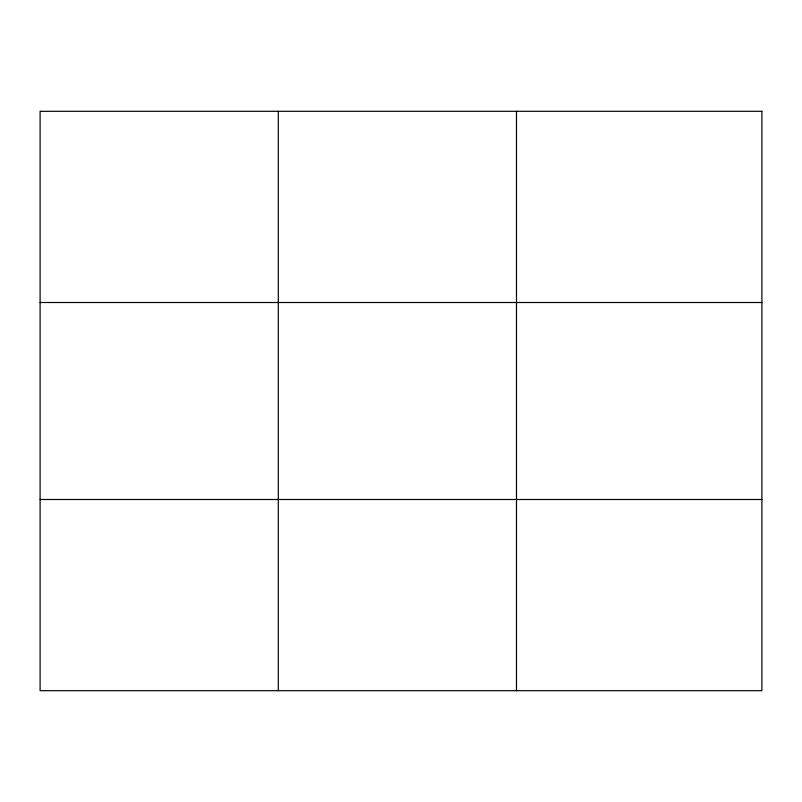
<?xml version="1.0" encoding="UTF-8"?>
<svg xmlns="http://www.w3.org/2000/svg" width="802" height="802" viewBox="0 0 802 802"><rect width="100%" height="100%" fill="white"/><g stroke="black" fill="none" stroke-linecap="round" stroke-linejoin="round"><path stroke-width="1.2" d="M278.294 111.308L278.294 690.692M516.488 111.308L516.488 690.692M40.1 302.504L761.9 302.504M40.1 499.496L761.9 499.496M761.9 111.308L761.9 690.692L40.1 690.692L40.1 111.308L761.9 111.308"/></g></svg>
